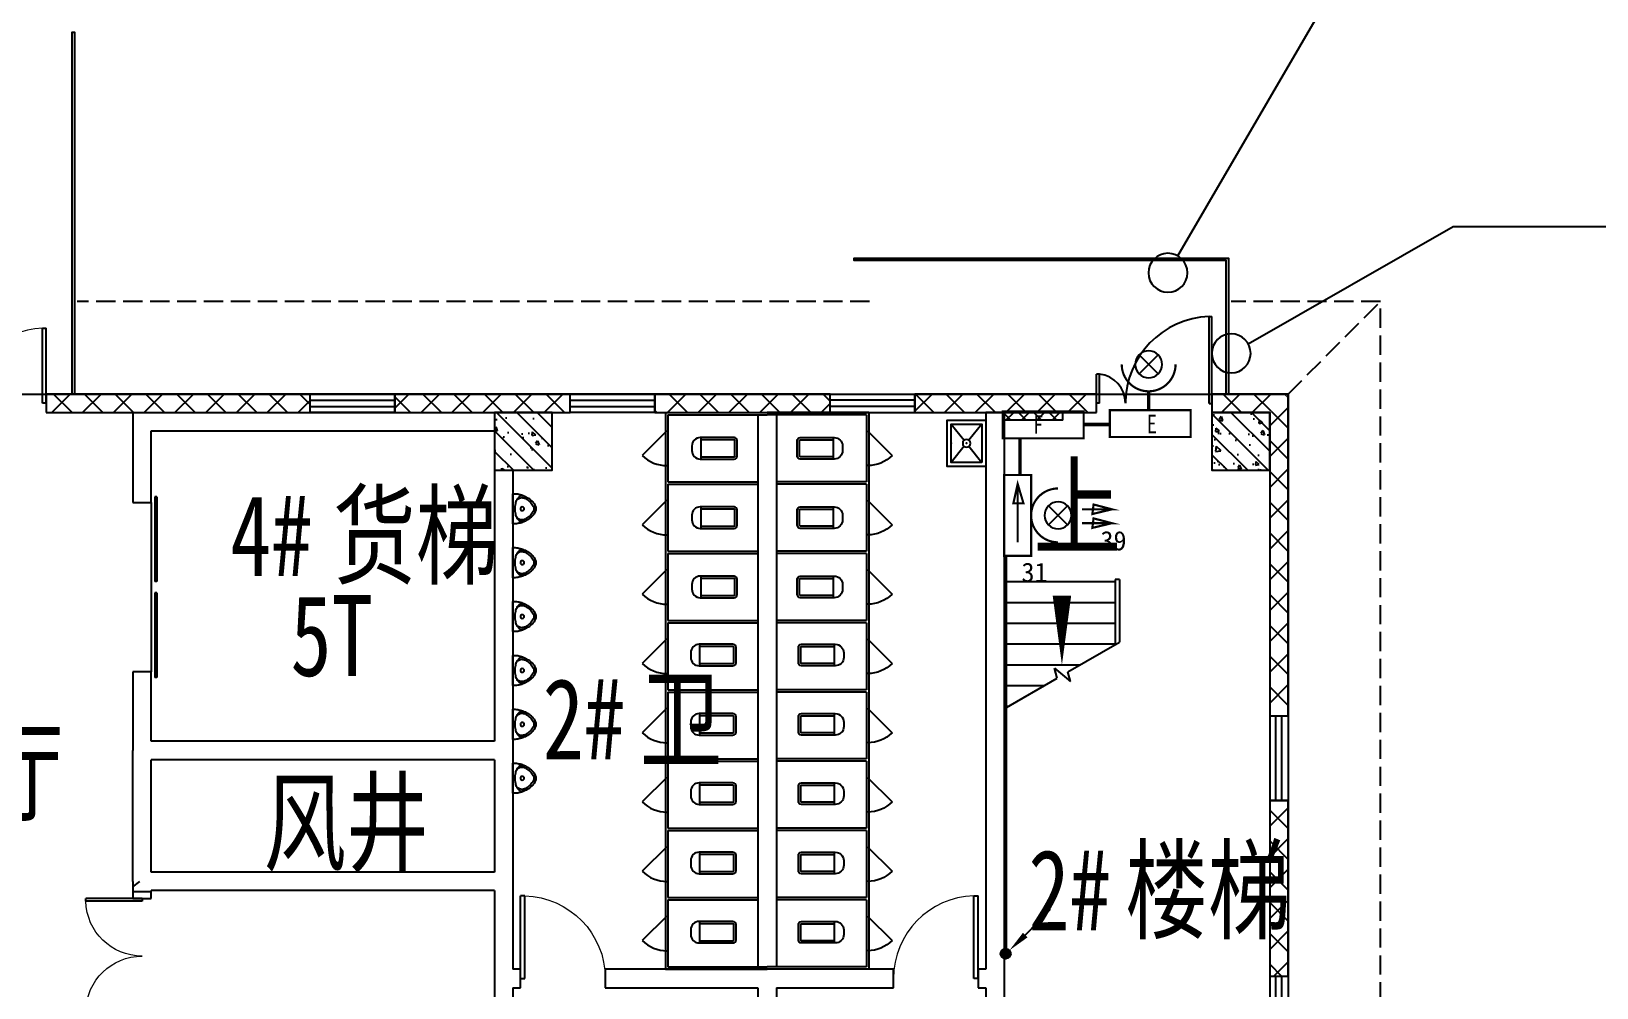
# Model space of a CAD drawing. Header units: millimetres. Extents: x -633009578 to 5705885, y -633235091 to 2571734.
# Drawn here: x 3147826 to 3168170, y 2188365 to 2200786 of the extents above; entities that cross this region are included whole.
import ezdxf

# ---------------------------------------------------------------- set-up
doc = ezdxf.new("R2010")
doc.units = ezdxf.units.MM
doc.header["$LTSCALE"] = 1000
doc.header["$MEASUREMENT"] = 0
doc.linetypes.add('DASH', pattern=[0.35, 0.25, -0.1])
doc.layers.get('0').update_dxf_attribs({"color": 9})
for name, color, linetype in [('000000000000电气', 7, 'Continuous'), ('A-COLUM(柱)', 255, 'Continuous'), ('A-DI-I(索引)', 21, 'Continuous'), ('A-DOOR(门）', 4, 'Continuous'), ('A-F-AREA(计算)', 5, 'Continuous'), ('A-HATH(填充)', 8, 'Continuous'), ('A-LM-RAIL(栏杆)', 167, 'Continuous'), ('A-LVTY(厨卫)', 8, 'Continuous'), ('A-ST-O(室外)', 54, 'Continuous'), ('A-STAR(楼梯)', 51, 'Continuous'), ('A-TEXT(房间)', 243, 'Continuous'), ('A-WALL(墙)', 255, 'Continuous'), ('A-WINDOW（窗）', 4, 'Continuous'), ('DIM_SYMB', 3, 'Continuous'), ('PUB_TEXT', 7, 'Continuous'), ('WALL', 9, 'Continuous'), ('电-弱电平面-箭头', 3, 'Continuous'), ('电-强电平面-线缆', 3, 'Continuous'), ('设备-照明', 3, 'Continuous')]:
    doc.layers.add(name, color=color, linetype=linetype)
doc.styles.add('_TCH', font='simhei.ttf', dxfattribs={"width": 0.75, "bigfont": 'hztxt.shx'})
doc.styles.add('_TCH_DIM', font='simhei.ttf', dxfattribs={"width": 0.8, "bigfont": 'hztxt.shx'})
doc.styles.add('IDQSTYLE', font='simhei.ttf', dxfattribs={"width": 0.707, "bigfont": 'hztxt.shx'})
doc.styles.get("Standard").update_dxf_attribs({"font": 'simhei.ttf', "bigfont": 'hztxt.shx'})
doc.styles.add('宋体', font='simhei.ttf')
pattern_1 = [(45, (597821.4751960551, 677964.29318137), (-200.0002033111466, 200.0002033111467), []), (135, (597821.4751960551, 677964.29318137), (-200.0002033111467, -200.0002033111466), [])]

# ---------------------------------------------------------------- blocks, each defined once
blk = doc.blocks.new('HC000080')
at = {"color": 0, "linetype": 'Continuous', "const_width": 0.2}
blk.add_lwpolyline([(-3.75, 1.25), (3.75, 1.25), (3.75, -1.25), (-3.75, -1.25), (-3.75, 1.25)], dxfattribs=at)
at = {"color": 0, "style": 'IDQSTYLE', "width": 0.7}
for tag, p in [('E', (-0.3130491551307273, -0.8903283460458624)), ('PSFHATT', (5.75, -1.25))]:
    blk.add_attdef(tag, p, '', height=1.715220417977644, dxfattribs=at)
blk = doc.blocks.new('HC000063')
at = {"color": 0, "linetype": 'Continuous'}
for p, q in [((-0.8838834764831063, -0.8838834764831631), (0.8838834764831063, 0.8838834764829926)), ((-0.8838834764830494, 0.8838834764830494), (0.8838834764831631, -0.8838834764831631))]:
    blk.add_line(p, q, dxfattribs=at)
at = {"color": 0, "linetype": 'Continuous', "const_width": 0.2}
blk.add_lwpolyline([(5.77736507722736e-14, 2.499999999999886, 0.1989123673796648), (-1.767766952966326, 1.767766952966213, 0.1989123673796613), (-2.5, -1.128255746208508e-13, 0.1989123673796761), (-1.767766952966326, -1.767766952966497, 0.1989123673796782), (5.594010226827932e-14, -2.500000000000284)], format="xyb", dxfattribs=at)
at = {"color": 0, "linetype": 'Continuous'}
for centre, radius, start, end in [((1.49213974509621e-13, -1.27897692436818e-13), 1.250000000000206, 135.0000000000062, 179.9999999999993), ((-9.120482147295661e-14, -2.025046796916286e-13), 1.250000000000089, 89.99999999999582, 134.999999999996), ((-2.248201624865942e-14, -2.025046796916286e-13), 1.250000000000089, 45.00000000000399, 89.99999999999898), ((-2.62456723021387e-13, -1.277311589831243e-13), 1.250000000000206, 6.4374426752811e-13, 44.9999999999938), ((-9.126033262418787e-14, -1.422195694544826e-13), 1.249999999999966, 179.9999999999987, 225.000000000002), ((-9.131584377541913e-14, -1.623146062001979e-13), 1.249999999999951, 225.0000000000013, 270.0000000000042), ((-2.270406085358445e-14, -2.442490654175344e-14), 1.250000000000089, 270.000000000001, 314.9999999999997), ((-1.598721155460225e-13, -1.4210854715202e-13), 1.250000000000103, 315.000000000008, 1.302755197527349e-12)]:
    blk.add_arc(centre, radius, start, end, dxfattribs=at)
at = {"color": 0, "style": 'IDQSTYLE', "width": 0.7}
blk.add_attdef('PSFHATT', (3.250000009999943, -2.500000010000284), '', height=2.5, dxfattribs=at)
blk = doc.blocks.new('HC000078')
at = {"color": 0, "linetype": 'Continuous', "const_width": 0.2}
for points in [[(-3.750000000000028, 1.25), (3.75, 1.25), (3.75, -1.25), (-3.750000000000028, -1.25), (-3.750000000000028, 1.25)], [(2.5, 0), (-2.500000000000028, 0)]]:
    blk.add_lwpolyline(points, dxfattribs=at)
blk.add_lwpolyline([(2.917016710174721, 0), (1.120131515022848, 0.3984556212736834), (1.120131515022848, -0.539087017017323)], close=True, dxfattribs=at)
at = {"color": 0, "style": 'IDQSTYLE', "width": 0.7}
blk.add_attdef('PSFHATT', (5.75, -1.25), '', height=2.5, dxfattribs=at)
blk = doc.blocks.new('HC000064')
at = {"color": 0, "linetype": 'Continuous'}
for p, q in [((-0.8838834764831063, -0.8838834764831063), (0.8838834764831063, 0.8838834764831063)), ((-0.8838834764830494, 0.8838834764831063), (0.8838834764831631, -0.8838834764831063))]:
    blk.add_line(p, q, dxfattribs=at)
at = {"color": 0, "linetype": 'Continuous', "const_width": 0.2}
blk.add_lwpolyline([(5.710751695749348e-14, 2.499999999999886, 0.1989123673796647), (-1.767766952966326, 1.767766952966327, 0.1989123673796613), (-2.5, 1.951292859901378e-16, 0.1989123673796761), (-1.767766952966326, -1.76776695296644, 0.1989123673796782), (5.594010226827932e-14, -2.500000000000227)], format="xyb", dxfattribs=at)
for points in [[(2.226896073527712, 0.5659208660671311), (5.003498004369476, 0.5624686703930024), (3.296463286048663, 1.009912150058199), (3.185957433181557, 0.1260038671447887), (5.003498004369476, 0.5624686703930024)], [(2.224443767981995, -0.721123763554715), (5.001045698823816, -0.7245759592289005), (3.294010980502946, -0.2771324795636474), (3.18350512763584, -1.161040762477114), (5.001045698823816, -0.7245759592289005)]]:
    blk.add_lwpolyline(points, dxfattribs=at)
at = {"color": 0, "linetype": 'Continuous'}
for centre, radius, start, end in [((1.199040866595169e-14, -7.105427357601002e-14), 1.250000000000069, 135.0000000000036, 179.9999999999968), ((-2.259303855112194e-14, -1.740829702612245e-13), 1.250000000000117, 89.99999999999898, 134.9999999999991), ((-9.10937991704941e-14, -1.740829702612245e-13), 1.250000000000117, 45.00000000000085, 89.99999999999582), ((-1.252331571777177e-13, -7.088774012231625e-14), 1.250000000000068, 3.249254662582951e-12, 44.99999999999639), ((-2.284838984678572e-13, -5.684341886080801e-14), 1.250000000000172, 315.0000000000093, 2.605510395054555e-12), ((-2.264854970235319e-14, -5.695444116327053e-14), 1.250000000000034, 179.9999999999974, 225.0000000000007), ((-2.270406085358445e-14, -1.338928967697939e-13), 1.24999999999998, 224.9999999999983, 270.000000000001), ((-9.131584377541913e-14, 3.996802888650564e-15), 1.250000000000118, 270.0000000000042, 315.0000000000028)]:
    blk.add_arc(centre, radius, start, end, dxfattribs=at)
at = {"color": 0, "style": 'IDQSTYLE', "width": 0.7}
blk.add_attdef('PSFHATT', (7.003498004369476, -2.500000010000227), '', height=2.5, dxfattribs=at)
blk = doc.blocks.new('*X132')
at = {"color": 0, "linetype": 'Continuous'}
for p, q in [((192.590110055903, 446.7242872143482), (193.9264208598343, 448.0605980182795)), ((192.6512440212146, 447.2096852483717), (193.4410228258108, 447.9994640529679)), ((192.666080612941, 446.3759937026742), (194.2747143715083, 447.9846274612416)), ((192.8122309321682, 446.0978799531896), (194.552828120993, 447.8384771420143)), ((193.0126674313866, 445.874052383696), (194.7766556904866, 447.6380406427959)), ((193.2651240367983, 445.7022449203958), (194.9484631537868, 447.3855840373842)), ((193.5780466605768, 445.5909034754624), (195.0598045987202, 447.0726614136058)), ((193.9838870800477, 445.5724798262212), (195.0782282479613, 446.6668209941349))]:
    blk.add_line(p, q, dxfattribs=at)
blk = doc.blocks.new('HC001446')
at = {"color": 0, "linetype": 'Continuous'}
blk.add_line((5.527270022789651, 5.473665066578945), (2.421777122314836, 2.298687544782609), dxfattribs=at)
blk.add_lwpolyline([(2.421777122314836, 2.298687544782609, 0.8, 0, 0), (0.4698776614111466, 0.4121164681388052, 0, 0, 0)], format="xyseb", dxfattribs=at)
blk.add_circle((0, 0), 0.625, dxfattribs=at)
at = {"color": 0, "linetype": 'Continuous', "xscale": 0.5, "yscale": 0.5, "zscale": 0.5}
blk.add_blockref('*X132', (-96.91845018383214, -223.4069038532592), dxfattribs=at)
at = {"color": 0, "style": 'IDQSTYLE', "width": 0.7}
blk.add_attdef('PSFHATT', (7.527270022789651, -0.62500001), '', height=2.5, dxfattribs=at)
blk = doc.blocks.new('_LV6')
for p, q in [((-139.7834388052397, -340), (-139.7834388052361, -779.6564289797607)), ((-109.7834388052433, -340), (-109.7834388052397, -769.6564289797607)), ((99.78343880523971, -300), (-99.78343880523971, -300)), ((99.78343880524335, -330), (-99.78343880524335, -330)), ((109.7834388052433, -769.6564289797607), (109.7834388052433, -340)), ((139.7834388052433, -779.6564289797607), (139.7834388052397, -340)), ((139.7834388052433, -769.6564289797607), (-139.7834388052397, -769.6564289797607)), ((-29.78343880523607, -889.6564289797607), (29.78343880524335, -889.6564289797607))]:
    blk.add_line(p, q)
for centre, radius, start, end in [((-99.78343880523971, -340), 40, 90, 180.0000000000002), ((-99.78343880524335, -340), 10, 90, 180.0000000000002), ((99.78343880523971, -340), 40, 2.398081733190338e-13, 90), ((99.78343880524335, -340), 10, 0, 90), ((-29.78343880523607, -779.6564289797607), 110, 180, 270), ((29.78343880524335, -779.6564289797607), 110, 270, 0)]:
    blk.add_arc(centre, radius, start, end)
blk = doc.blocks.new('$lvtry$00000191')
at = {"color": 0}
for p, q in [((-250, -50, 1e-08), (-39.04344047215272, -218.7652476222793, 1e-08)), ((39.04344047215272, -218.7652476222793, 1e-08), (250, -50, 1e-08)), ((-250, -450, 1e-08), (-39.04344047215272, -281.2347523777207, 1e-08)), ((39.04344047215272, -281.2347523777244, 1e-08), (250, -450, 1e-08))]:
    blk.add_line(p, q, dxfattribs=at)
at = {"color": 0, "elevation": 1e-08}
for points in [[(300, -500), (300, 0), (-300, 0), (-300, -500)], [(250, -450), (250, -50), (-250, -50), (-250, -450)]]:
    blk.add_lwpolyline(points, close=True, dxfattribs=at)
at = {"color": 0}
blk.add_circle((0, -250, 1e-08), 50, dxfattribs=at)
for p in [(0, -50, 1e-08), (0, -250, 1e-08)]:
    blk.add_point(p, dxfattribs=at)
blk = doc.blocks.new('$plan$00000387')
for points in [[(-195.1053413768082, -0.0007896247711869364), (195.1053413768082, 0.0007896247707321891, -0.056281), (192.2349483853259, -62.07158893748328, -0.051243), (175.2703486377404, -125.5748806645047, -0.047086), (143.6831082538288, -189.724628874892, -0.038643), (109.2489721777902, -237.0609902997553, -0.050944), (77.11679163034205, -267.7759659795192, -0.073316), (36.52038586093977, -290.7338367186967, -0.092337), (0.001018339326947171, -297.5362265440604, -0.092337), (-36.51803354920821, -290.7341323159712, -0.073316), (-77.11462417741222, -267.776590178973, -0.050944), (-109.2474259731857, -237.0618745823472, -0.038643), (-143.6819452275654, -189.7257908973352, -0.047086), (-175.269704824098, -125.5762993672297, -0.051243), (-192.2348186147988, -62.07314493917374, -0.056281)], [(0.0004063761161887669, -146.3291454144546, 0.999985), (0.0002089799604618747, -97.55313528460101, 0.999985)]]:
    blk.add_lwpolyline(points, format="xyb", close=True)
for points in [[(-169.3906686580854, -140.1226315288268, -0.078162), (-170.9980199055512, -114.6377667698976, -0.158684), (-159.1263041735847, -87.15485956814655, -0.087457), (-117.404978437914, -53.84085994681891, -0.073385), (-70.49119853318143, -36.56470876068397, -0.051629), (0.0003042701246158686, -29.26612660759247), (0.0003042701246158686, -29.26612660759247, -0.051629), (70.49149449189827, -36.56413818386, -0.073385), (117.4050415866323, -53.83990962471171, -0.087457), (159.1270096202247, -87.15357250312127, -0.158684), (170.9989478331345, -114.6363836417117, -0.078162), (169.3918028553499, -140.1212604160505)], [(117.0630501052547, -53.65384373908455, -0.099174), (138.5356947175851, -84.86577428893679, -0.110283), (144.8304822659725, -118.461657304113, -0.092873), (136.0170142026468, -157.9354627454745, -0.05733), (119.0399966660161, -187.626263302564, -0.037877), (85.37168024390257, -226.8225566132141, -0.072182), (35.33205354717484, -264.1794573646985, -0.124936), (0.001291311165005027, -273.1480356215775), (0.001291311165005027, -273.1480356215775, -0.124936), (-35.32991617790412, -264.1797433356796, -0.072182), (-85.36984427394054, -226.8232476352587, -0.037877), (-119.0384779452529, -187.6272268447183, -0.05733), (-136.0157358103124, -157.9365637070459, -0.092873), (-144.8298950764129, -118.4628296054302, -0.110283), (-138.5353804395845, -84.8668946738876, -0.099174), (-117.0629874684723, -53.65479130090807)]]:
    blk.add_lwpolyline(points, format="xyb")
blk = doc.blocks.new('$DorLib2D$00000002')
for p, q in [((-0.5, -5.684341886080802e-17), (-0.5000000000000007, 0.4875)), ((-0.4750000000000007, 0.4875), (-0.5000000000000007, 0.4875)), ((-0.475, -2.842170943040401e-17), (-0.4750000000000007, 0.4875)), ((0.475, -2.842170943040401e-17), (0.4750000000000007, 0.4875)), ((0.4750000000000007, 0.4875), (0.5000000000000007, 0.4875)), ((0.5, -5.684341886080802e-17), (0.5000000000000007, 0.4875)), ((-0.5, -5.684341886080802e-17), (-0.475, -2.842170943040401e-17)), ((0.5, -5.684341886080802e-17), (0.475, -2.842170943040401e-17))]:
    blk.add_line(p, q)
at = {"lineweight": 13}
for centre, start, end in [((-0.4875, -4.263256414560601e-17), 0, 88.53071641864632), ((0.4875, -4.263256414560601e-17), 91.4692835813537, 180)]:
    blk.add_arc(centre, 0.4875, start, end, dxfattribs=at)
blk = doc.blocks.new('$DORLIB2D$00000127')
at = {"color": 0}
for points in [[(-0.5333333333328483, 0.7948983154366971), (-0.5333333333328483, 0.690405644187237)], [(-0.03333333333284827, 0.7948983154366971), (-0.5333333333328483, 0.7948983154366971)], [(-0.03333333333284827, 0.7948983154366971), (-0.03333333333284827, 0.690405644187237)], [(0.5333333333328483, 0.7948983154366971), (0.03333333333284827, 0.7948983154366971)], [(0.03333333333284827, 0.7948983154366971), (0.03333333333284827, 0.690405644187237)], [(0.5333333333328483, 0.7948983154366971), (0.5333333333328483, 0.690405644187237)], [(-0.03333333333284827, 0.690405644187237), (-0.5333333333328483, 0.690405644187237)], [(0.5333333333328483, 0.690405644187237), (0.03333333333284827, 0.690405644187237)], [(0.5, 0.4999999999999858), (-0.5, 0.4999999999999858)]]:
    blk.add_lwpolyline(points, dxfattribs=at)
blk = doc.blocks.new('$DorLib2D$00000114')
at = {"color": 0}
blk.add_line((0.4999999999999964, 3.552713678800501e-15), (-0.2071067811864751, 0.7071067811864857), dxfattribs=at)
blk.add_arc((0.5000000000013856, -1.154631945610163e-12), 1.000000000001696, 135, 180, dxfattribs=at)
blk = doc.blocks.new('$DorLib2D$00000001')
for p, q in [((0.45, 0.9750000000000001), (0.5000000000000002, 0.9750000000000001)), ((0.45, 0), (0.45, 0.9750000000000001)), ((0.5, 0), (0.5, 0.9750000000000001)), ((0.5, 0), (0.45, 0))]:
    blk.add_line(p, q)
at = {"lineweight": 13}
blk.add_arc((0.475, 0), 0.975, 91.4692835813538, 180, dxfattribs=at)
blk = doc.blocks.new('$TCHSYS$WIN2D')
for p, q in [((-0.5, 0.5), (0.5, 0.5)), ((-0.5, 0.5), (-0.4999999999999999, -0.5)), ((0.5, 0.5), (0.4999999999999998, -0.5)), ((0.5, 0.1666666666666666), (-0.5, 0.1666666666666666)), ((0.5, -0.1666666666666667), (-0.5, -0.1666666666666667)), ((-0.4999999999999999, -0.5), (0.5, -0.5))]:
    blk.add_line(p, q)
blk = doc.blocks.new('$DorLib2D$00000225')
at = {"color": 0}
for p, q in [((0.4750000000000032, -0.001447885298549778), (0.4750000000000032, 0.7521225008925327)), ((0.4750000000000032, 0.7521225008925327), (0.5000000000000036, 0.7521225008925363)), ((0.5000000000000036, -0.001447885298549778), (0.5000000000000036, 0.7521225008925363)), ((-0.4999999999999982, -3.552713678800501e-15), (-0.5, 0.252035990386009)), ((-0.4750000000000014, 0.252035990386009), (-0.5, 0.252035990386009)), ((-0.4749999999999996, -3.552713678800501e-15), (-0.4750000000000014, 0.252035990386009)), ((-0.4749999999999996, -3.552713678800501e-15), (-0.4999999999999947, -3.552713678800501e-15)), ((0.4750000000000032, -0.001447885298549778), (0.4999999999999929, -0.001447885298549778))]:
    blk.add_line(p, q, dxfattribs=at)
for centre, radius, start, end in [((0.5046168020419071, -0.001920809357812914), 0.7546247204382253, 92.24926861260724, 179.7237749158362), ((-0.5007908120542499, 0.002572563917482285), 0.2507930763238999, 359.7898704778746, 84.09743784757413)]:
    blk.add_arc(centre, radius, start, end, dxfattribs=at)
blk = doc.blocks.new('_FZH')
h = blk.add_hatch()
h.set_pattern_fill('钢筋混凝土', color=256, scale=0.1, style=0)
h.set_pattern_definition([(45, (0, 0), (-0.1767766952966369, 0.1767766952966369), []), (50, (0, 0), (0.7172601826007535, -0.06275213498259512), [0.07500000000000001, -0.8250000000000001]), (355, (0, 0), (-0.138751333613, 0.7521921337000119), [0.06, -0.66]), (100.4514, (0.05977168000000001, -0.00522934), (0.5785093817140216, 0.6894395420609536), [0.06374019, -0.701142112]), (46.1842, (0, 0.2), (1.067241048625645, -0.1655190143290181), [0.1125, -1.2375]), (96.6356, (0.088936745, 0.186206693), (0.9346627055487033, 0.9741178709004418), [0.095610288, -1.051713]), (351.1842, (0, 0.2), (0.9346619451336272, 0.9741186009253247), [0.09000000000000001, -0.9900000000000001]), (21, (0.1, 0.15), (0.5969070521184617, -0.4026188906653388), [0.07500000000000001, -0.8250000000000001]), (326, (0.1, 0.15), (0.2433153319215824, 0.7251500450468529), [0.06, -0.66]), (71.4514, (0.149742233, 0.116448394), (0.84022262858149, 0.3225304967099524), [0.06374019, -0.701142112]), (37.50000000000001, (0, 0), (0.01215985531729062, 0.3328938538313115), [0, -0.652, 0, -0.67, 0, -0.6625000000000001]), (7.499999999999999, (0, 0), (0.2630695374421486, 0.3944117118823603), [0, -0.382, 0, -0.637, 0, -0.2525]), (-32.5, (-0.223, 0), (0.533822436172409, -0.02255487173437976), [0, -0.25, 0, -0.78, 0, -1.035]), (-42.5, (-0.323, 0), (0.5831861693423862, 0.1001049823323177), [0, -0.325, 0, -0.518, 0, -0.735])])
h.paths.add_polyline_path([(-0.5, -0.5), (0.5, -0.5), (0.5, 0.5), (-0.5, 0.5)])
blk.add_lwpolyline([(-0.5, -0.5), (0.5, -0.5), (0.5, 0.5), (-0.5, 0.5)], close=True)

msp = doc.modelspace()

# ---------------------------------------------------------------- hatches: boundary and pattern name
at = {"layer": 'A-HATH(填充)'}
h = msp.add_hatch(dxfattribs=at)
h.set_pattern_fill('多孔材料', color=256, scale=100, style=0)
h.set_pattern_definition(pattern_1)
h.paths.add_polyline_path([(3148020.051299266, 2195834.629172631), (3151449.994032521, 2195834.629172631), (3151449.994032522, 2196074.629172632), (3148020.051299266, 2196074.629172632)])
h = msp.add_hatch(dxfattribs=at)
h.set_pattern_fill('多孔材料', color=256, scale=100, style=0)
h.set_pattern_definition(pattern_1)
h.paths.add_polyline_path([(3152549.994032522, 2195834.629172631), (3154829.994032013, 2195834.629172631), (3154829.994032013, 2196074.629172632), (3152549.994032522, 2196074.629172632)])
h = msp.add_hatch(dxfattribs=at)
h.set_pattern_fill('多孔材料', color=256, scale=100, style=0)
h.set_pattern_definition(pattern_1)
h.paths.add_polyline_path([(3155929.994032013, 2195834.629172632), (3158209.994030996, 2195834.629172632), (3158209.994030996, 2196074.629172632), (3155929.994032013, 2196074.629172632)])
h = msp.add_hatch(dxfattribs=at)
h.set_pattern_fill('多孔材料', color=256, scale=100, style=0)
h.set_pattern_definition(pattern_1)
h.paths.add_polyline_path([(3159309.994030995, 2195834.629172632), (3161669.994032013, 2195834.629172632), (3161669.994032013, 2196074.629172632), (3159309.994030996, 2196074.629172632)])
h = msp.add_hatch(dxfattribs=at)
h.set_pattern_fill('多孔材料', color=256, scale=100, style=0)
h.set_pattern_definition(pattern_1)
h.paths.add_polyline_path([(3164159.994031776, 2196074.629172627), (3163169.994032013, 2196074.629172632), (3163169.994032013, 2195834.629172632), (3163919.994031783, 2195834.629172627)])
h = msp.add_hatch(dxfattribs=at)
h.set_pattern_fill('多孔材料', color=256, scale=100, style=0)
h.set_pattern_definition(pattern_1)
h.paths.add_polyline_path([(3163919.994031783, 2195834.629172627), (3163919.994031783, 2191894.62917075), (3164159.994031771, 2191894.62917075), (3164159.994031776, 2196074.629172627)])
h = msp.add_hatch(dxfattribs=at)
h.set_pattern_fill('多孔材料', color=256, scale=50, style=0)
h.set_pattern_definition([(45, (597721.4751960551, 677964.29318137), (-100.0001016555733, 100.0001016555733), []), (135, (597721.4751960551, 677964.29318137), (-100.0001016555733, -100.0001016555733), [])])
h.paths.add_polyline_path([(3161229.994031865, 2195834.629172586), (3160469.994031783, 2195834.629172586), (3160469.994031783, 2195734.629172586), (3161229.994031865, 2195734.629172586)])
h = msp.add_hatch(dxfattribs=at)
h.set_pattern_fill('多孔材料', color=256, scale=100, style=0)
h.set_pattern_definition(pattern_1)
h.paths.add_polyline_path([(3163919.994031783, 2190794.62917075), (3163919.994031783, 2188514.629170241), (3164159.994031772, 2188514.629170241), (3164159.994031772, 2190794.62917075)])
h = msp.add_hatch(dxfattribs=at)
h.set_pattern_fill('空心砖', color=256, scale=100, style=0)
h.set_pattern_definition([(0, (597621.4751960551, 677964.29318137), (0, 350), []), (37.875, (598021.4751960551, 677964.29318137), (-169.61527734408, 218.0766567528281), []), (90, (598021.4751960551, 677964.29318137), (-450, 2.755455298081545e-14), [])])
h.paths.add_polyline_path([(3149144.99403878, 2189744.629172553), (3149144.994038763, 2189524.629172276), (3149384.994038828, 2189524.629172276), (3149384.994038825, 2189624.629172551), (3149304.994038811, 2189744.629172569)])

# ---------------------------------------------------------------- linework, layer by layer
at = {"layer": 'A-DI-I(索引)'}
for p, q in [((3162725.090032164, 2197867.687827862), (3165162.290185468, 2202046.395370514)), ((3163639.94860216, 2196728.332962022), (3166306.103331612, 2198249.380405963)), ((3166306.103331612, 2198249.380405963), (3177143.629917374, 2198249.380405963))]:
    msp.add_line(p, q, dxfattribs=at)
for points in [[(3162850.740434988, 2197648.942976865, 1), (3162344.277008389, 2197648.942976865, 1)], [(3163673.225908195, 2196602.848463595, 1), (3163166.762481595, 2196602.848463595, 1)]]:
    msp.add_lwpolyline(points, format="xyb", close=True, dxfattribs=at)
for centre in [(3162725.090032164, 2197867.687827862), (3163639.94860216, 2196728.332962022)]:
    msp.add_circle(centre, 0, dxfattribs=at)
at = {"layer": 'A-DOOR(门）'}
for p, q in [((3146020.051299266, 2196074.629172627), (3148020.051299266, 2196074.629172627)), ((3161669.994031919, 2196074.629172628), (3163169.994031919, 2196074.629172628))]:
    msp.add_line(p, q, dxfattribs=at)
at = {"layer": 'A-F-AREA(计算)'}
msp.add_lwpolyline([(3029879.994031782, 2196074.629172625), (3164159.994031782, 2196074.629172625), (3164159.994031782, 2059994.629172625), (3029879.994031782, 2059994.629172625)], close=True, dxfattribs=at)
at = {"layer": 'A-LM-RAIL(栏杆)'}
for points in [[(3148355.051299255, 2196074.629172647), (3148355.051299217, 2200774.629582777), (3148385.051299217, 2200774.629582777), (3148385.051299255, 2196074.629172647)], [(3163354.99403178, 2196074.629161081), (3163354.994504452, 2197809.629139677), (3158519.993537503, 2197809.629139638), (3158519.993537503, 2197839.629139638), (3163384.994514334, 2197839.629139678), (3163384.99403178, 2196074.6291512)]]:
    msp.add_lwpolyline(points, dxfattribs=at)
at = {"layer": 'A-LVTY(厨卫)'}
for p, q in [((3156069.994032003, 2195834.629172747), (3157389.99403178, 2195834.629172629)), ((3156069.994032003, 2195834.629172747), (3156069.994031693, 2194919.629172617)), ((3156099.994031461, 2195804.629172749), (3157389.99403178, 2195804.629172629)), ((3156099.994031461, 2195804.629172749), (3156099.994031464, 2194934.629172438)), ((3158709.994031548, 2195834.629172617), (3157389.99403178, 2195834.629172625)), ((3158679.994031548, 2195804.629172619), (3157389.99403178, 2195804.629172625)), ((3158679.994031548, 2195804.629172619), (3158679.994031544, 2194934.629172678)), ((3158709.994031548, 2195834.629172617), (3158709.994031866, 2194919.62917262)), ((3156069.994031686, 2194919.629172624), (3156069.99403169, 2194019.629172624)), ((3156099.994031464, 2194934.629172438), (3157269.994031645, 2194934.629172442)), ((3156099.994032007, 2194904.629172814), (3156099.99403201, 2194034.629172714)), ((3156099.994032007, 2194904.629172814), (3157269.994031645, 2194904.629172818)), ((3158679.994031544, 2194934.629172678), (3157509.994031846, 2194934.629172683)), ((3158679.994032086, 2194904.62917268), (3157509.994031846, 2194904.629172685)), ((3158679.994032086, 2194904.62917268), (3158679.994032083, 2194034.62917274)), ((3158709.99403187, 2194919.62917262), (3158709.994031866, 2194019.62917262)), ((3156069.99403169, 2194019.629172624), (3156069.994031694, 2193119.629172624)), ((3156099.99403201, 2194034.629172714), (3157269.994031776, 2194034.629172719)), ((3156099.994031468, 2194004.629172716), (3156099.994031472, 2193134.629172777)), ((3156099.994031468, 2194004.629172716), (3157269.994031776, 2194004.629172721)), ((3158679.994032083, 2194034.62917274), (3157509.994031776, 2194034.629172744)), ((3158679.99403154, 2194004.629172368), (3157509.994031776, 2194004.629172372)), ((3158679.99403154, 2194004.629172368), (3158679.994031537, 2193134.629172802)), ((3158709.99403187, 2194019.629172624), (3158709.994031866, 2193119.629172624)), ((3156069.99403169, 2193119.629172624), (3156069.994031694, 2192219.629172624)), ((3156099.994031472, 2193134.629172777), (3157269.994031776, 2193134.629172781)), ((3158679.994031537, 2193134.629172802), (3157509.994031776, 2193134.629172806)), ((3158709.99403187, 2193119.629172624), (3158709.994031866, 2192219.629172624)), ((3156099.994032015, 2193104.629172779), (3156099.994032018, 2192234.629172672)), ((3156099.994032015, 2193104.629172779), (3157269.994031776, 2193104.629172783)), ((3158679.994031536, 2193104.629172429), (3157509.994031776, 2193104.629172434)), ((3158679.994031536, 2193104.629172429), (3158679.994031533, 2192234.629172696)), ((3156069.99403169, 2192219.629172624), (3156069.994031694, 2191319.629172624)), ((3156099.994032018, 2192234.629172672), (3157269.994031775, 2192234.629172676)), ((3156099.994032019, 2192204.629172674), (3156099.994032022, 2191334.629172732)), ((3156099.994032019, 2192204.629172674), (3157269.994031775, 2192204.629172678)), ((3158679.994031533, 2192234.629172696), (3157509.994031776, 2192234.6291727)), ((3158679.994032075, 2192204.629172698), (3157509.994031776, 2192204.629172702)), ((3158679.994032075, 2192204.629172698), (3158679.994032072, 2191334.629172755)), ((3158709.99403187, 2192219.629172624), (3158709.994031866, 2191319.629172624)), ((3156069.994031694, 2191319.629172519), (3156069.994031698, 2190419.629172519)), ((3156099.994032022, 2191334.629172732), (3157269.994031775, 2191334.629172736)), ((3156099.99403148, 2191304.629172734), (3156099.994031483, 2190434.629172417)), ((3156099.99403148, 2191304.629172734), (3157269.994031775, 2191304.629172738)), ((3158679.994032072, 2191334.629172755), (3157509.99403204, 2191334.629172759)), ((3158679.994032071, 2191304.629172383), (3157509.99403204, 2191304.629172387)), ((3158679.994032071, 2191304.629172383), (3158679.994032068, 2190434.62917244)), ((3158709.994031874, 2191319.629172519), (3158709.99403187, 2190419.629172519)), ((3156069.994031697, 2190419.629172579), (3156069.9940317, 2189519.629172579)), ((3156099.994031483, 2190434.629172417), (3157269.994031481, 2190434.629172421)), ((3156099.994032026, 2190404.629172794), (3156099.99403203, 2189534.629172477)), ((3156099.994032026, 2190404.629172794), (3157269.994031481, 2190404.629172797)), ((3158679.994032068, 2190434.62917244), (3157509.99403204, 2190434.629172444)), ((3158679.994032068, 2190404.629172442), (3157509.99403204, 2190404.629172446)), ((3158679.994032068, 2190404.629172442), (3158679.994032064, 2189534.629172874)), ((3158709.994031876, 2190419.629172579), (3158709.994031873, 2189519.629172579)), ((3156069.9940317, 2189519.629172639), (3156069.994031491, 2188604.629172538)), ((3156099.99403203, 2189534.629172477), (3157269.994031481, 2189534.629172481)), ((3156099.99403203, 2189504.629172479), (3156099.994032033, 2188634.629172537)), ((3156099.99403203, 2189504.629172479), (3157269.994031481, 2189504.629172483)), ((3158679.994032064, 2189534.629172874), (3157509.994031616, 2189534.629172877)), ((3158679.994032064, 2189504.629172501), (3157509.994031616, 2189504.629172505)), ((3158679.994032064, 2189504.629172501), (3158679.994032061, 2188634.629172932)), ((3158709.99403188, 2189519.629172639), (3158709.994031518, 2188604.62917256)), ((3156099.994032033, 2188634.629172537), (3157389.994031791, 2188634.629172643)), ((3158679.994032061, 2188634.629172932), (3157389.994031791, 2188634.629172643)), ((3156069.994031491, 2188604.629172538), (3157389.994031791, 2188604.629172643)), ((3158709.994031518, 2188604.62917256), (3157389.994031791, 2188604.629172643))]:
    msp.add_line(p, q, dxfattribs=at)
at = {"layer": 'A-ST-O(室外)', "linetype": 'DASH'}
for points in [[(3158719.993537595, 2197274.629126249), (3148420.051299245, 2197274.629129956)], [(3165360.013862198, 2180134.629566614), (3165360.016691342, 2197274.629123859), (3163419.994402342, 2197274.629124557)], [(3164159.994031783, 2196074.62917263), (3165360.016691342, 2197274.629123859)]]:
    msp.add_lwpolyline(points, dxfattribs=at)
at = {"layer": 'A-STAR(楼梯)'}
for p, q in [((3160469.994031431, 2193634.629172272), (3160469.994031414, 2191986.616470349)), ((3161909.994031402, 2193634.629172255), (3160469.994031431, 2193634.629172272)), ((3161909.994031431, 2193664.629172272), (3161909.99403144, 2192818.000858018)), ((3161969.994031431, 2193664.629172272), (3161909.994031431, 2193664.629172272)), ((3161969.994031431, 2193664.629172272), (3161969.994031416, 2192852.641874156)), ((3161969.994031431, 2193634.629172272), (3161969.994031414, 2192852.641873699)), ((3161909.994031405, 2193364.629172255), (3160469.994031431, 2193364.629172272)), ((3161909.994031408, 2193094.629172255), (3160469.994031431, 2193094.629172272)), ((3161909.994031411, 2192824.629172255), (3160469.994031431, 2192824.629172272)), ((3161297.795558016, 2192464.547904873), (3161969.994031431, 2192852.641874164)), ((3161453.820891217, 2192554.629172475), (3160469.994031431, 2192554.629172272)), ((3161159.475186283, 2192384.688601019), (3161124.534615971, 2192515.088587732)), ((3161124.534615971, 2192515.088587732), (3161330.57955741, 2192342.196353365)), ((3160469.994031431, 2191986.61647038), (3161159.475186283, 2192384.688601019)), ((3161330.57955741, 2192342.196353365), (3161297.795558016, 2192464.547904873)), ((3160986.167172043, 2192284.629172252), (3160469.994031431, 2192284.629172272)), ((3160518.513454143, 2192014.629172143), (3160469.994031431, 2192014.629172272))]:
    msp.add_line(p, q, dxfattribs=at)
at = {"layer": 'A-WALL(墙)'}
for p, q in [((3149144.994038808, 2195834.62917245), (3149144.994038878, 2194664.629172784)), ((3149144.994038808, 2195834.62917245), (3153844.994031341, 2195834.629172411)), ((3157269.994031645, 2195804.629172624), (3157269.99403178, 2194919.629172629)), ((3157509.994031846, 2195804.629172623), (3157509.99403178, 2194919.629172629)), ((3160229.994031783, 2195834.629172697), (3160229.994031793, 2188604.629172812)), ((3160469.994031783, 2195834.629172697), (3160229.994031783, 2195834.629172697)), ((3161229.994031865, 2195834.629172586), (3160469.994031783, 2195834.629172586)), ((3160469.994031783, 2195734.629172586), (3160469.994031783, 2195834.629172586)), ((3160469.994031783, 2195834.629172697), (3160469.99403178, 2188484.629172737)), ((3161229.994031865, 2195734.629172586), (3161229.994031865, 2195834.629172586)), ((3149384.994038639, 2194664.629172784), (3149384.994038697, 2195594.629172508)), ((3149384.994038697, 2195594.629172508), (3153844.994031613, 2195594.629172508)), ((3161229.994031865, 2195734.629172586), (3160469.994031783, 2195734.629172586)), ((3153844.994031605, 2195084.629172255), (3153844.994031608, 2191564.629172621)), ((3154084.994031562, 2195084.629172255), (3154084.994031657, 2191444.629172275)), ((3157269.99403178, 2194919.629172629), (3157269.99403178, 2194019.629172629)), ((3157509.99403178, 2194919.629172629), (3157509.99403178, 2194019.629172629)), ((3149144.994038878, 2194664.629172784), (3149384.994038639, 2194664.629172784)), ((3157269.99403178, 2194019.629172629), (3157269.99403178, 2193119.629172629)), ((3157509.99403178, 2194019.629172629), (3157509.99403178, 2193119.629172629)), ((3157269.99403178, 2193119.629172629), (3157269.99403178, 2192219.629172629)), ((3157509.99403178, 2193119.629172629), (3157509.99403178, 2192219.629172629)), ((3149384.994038639, 2192464.629172784), (3149144.994038864, 2192464.629172784)), ((3149144.994038864, 2192464.629172784), (3149144.99403878, 2191444.629172553)), ((3149384.994038697, 2191564.629172621), (3149384.994038639, 2192464.629172784)), ((3157269.99403178, 2192219.629172629), (3157269.99403178, 2191319.629172629)), ((3157509.99403178, 2192219.629172629), (3157509.99403178, 2191319.629172629)), ((3153844.994031608, 2191564.629172621), (3149384.994038697, 2191564.629172621)), ((3149144.99403878, 2189744.629172553), (3149144.99403878, 2191444.629172553)), ((3153844.994031547, 2191324.629172465), (3149384.994038829, 2191324.629172465)), ((3149384.994038829, 2189864.629172603), (3149384.994038829, 2191324.629172465)), ((3153844.994031547, 2191324.629172465), (3153844.994031541, 2189864.629172603)), ((3154084.994031657, 2191444.629172275), (3154084.99403165, 2189744.629172275)), ((3157269.99403178, 2191319.629172629), (3157269.99403178, 2190419.629172524)), ((3157509.99403178, 2191319.629172629), (3157509.99403178, 2190419.629172524)), ((3157269.99403178, 2190419.629172524), (3157269.99403178, 2189519.629172583)), ((3157509.99403178, 2190419.629172524), (3157509.99403178, 2189519.629172583)), ((3153844.994031541, 2189864.629172603), (3149384.994038829, 2189864.629172603)), ((3149144.99403878, 2189744.629172553), (3149144.994038763, 2189524.629172276)), ((3154084.99403165, 2189744.629172275), (3154084.994031391, 2188604.629172687)), ((3149144.994038763, 2189524.629172276), (3149384.994038828, 2189524.629172276)), ((3149384.994038828, 2189524.629172276), (3149384.994038825, 2189624.629172551)), ((3153844.994031689, 2189624.629172551), (3149384.994038825, 2189624.629172551)), ((3153844.994031689, 2189624.629172551), (3153844.994031651, 2188484.629172736)), ((3157269.99403178, 2189519.629172583), (3157269.994032143, 2188634.629172937)), ((3157509.99403178, 2189519.629172583), (3157509.994031616, 2188634.629172937)), ((3153844.994031651, 2188484.629172736), (3153844.994031716, 2187109.629172255)), ((3154184.994032013, 2188604.629172705), (3154084.994031391, 2188604.629172687)), ((3154184.994032013, 2188364.629172619), (3154184.994032013, 2188604.629172705)), ((3157389.99403178, 2188604.629172737), (3155284.994031504, 2188604.629172722)), ((3155284.994031504, 2188604.629172722), (3155284.994031504, 2188364.629172619)), ((3159029.994031504, 2188604.629172654), (3157389.99403178, 2188604.629172737)), ((3159029.994031504, 2188364.629172741), (3159029.994031504, 2188604.629172654)), ((3160229.994031793, 2188604.629172812), (3160129.994032013, 2188604.629172684)), ((3160129.994032013, 2188604.629172684), (3160129.994032013, 2188364.629172741)), ((3160469.99403178, 2188484.629172737), (3160469.994031743, 2186599.629172627)), ((3154084.994031702, 2188364.629172696), (3154084.994031522, 2187109.629172255)), ((3154084.994031702, 2188364.629172696), (3154184.994032013, 2188364.629172619)), ((3155284.994031504, 2188364.629172619), (3157269.994031721, 2188364.629172697)), ((3157269.994031721, 2188364.629172697), (3157269.994031721, 2186479.629172677)), ((3157509.994031965, 2188364.629172812), (3157509.994031965, 2186479.629172647)), ((3157509.994031965, 2188364.629172812), (3159029.994031504, 2188364.629172741)), ((3160129.994032013, 2188364.629172741), (3160229.994031756, 2188364.629172812)), ((3160229.994031756, 2188364.629172812), (3160229.994031756, 2186479.629172647))]:
    msp.add_line(p, q, dxfattribs=at)
at = {"layer": 'DIM_SYMB'}
msp.add_lwpolyline([(3161219.994031431, 2193769.629172272, 0, 0, 0), (3161219.994031431, 2192554.629172272, 0, 240.0000000000001, 0), (3161219.994031431, 2193454.629172272, 0, 0, 0)], format="xyseb", dxfattribs=at)
at = {"layer": 'WALL'}
for p, q in [((3151449.994032522, 2196074.629172632), (3148020.051299266, 2196074.629172632)), ((3148020.051299266, 2196074.629172632), (3148020.051299266, 2195834.629172631)), ((3151449.994032521, 2195834.629172631), (3151449.994032522, 2196074.629172632)), ((3154829.994032013, 2196074.629172632), (3152549.994032522, 2196074.629172632)), ((3152549.994032522, 2196074.629172632), (3152549.994032522, 2195834.629172631)), ((3154829.994032013, 2195834.629172631), (3154829.994032013, 2196074.629172632)), ((3158209.994030996, 2196074.629172632), (3155929.994032013, 2196074.629172632)), ((3155929.994032013, 2196074.629172632), (3155929.994032013, 2195834.629172632)), ((3158209.994030996, 2195834.629172632), (3158209.994030996, 2196074.629172632)), ((3161669.994032013, 2196074.629172632), (3159309.994030996, 2196074.629172632)), ((3159309.994030996, 2196074.629172632), (3159309.994030995, 2195834.629172632)), ((3161669.994032013, 2195834.629172632), (3161669.994032013, 2196074.629172632)), ((3164159.994031776, 2196074.629172627), (3163169.994032013, 2196074.629172632)), ((3163169.994032013, 2196074.629172632), (3163169.994032013, 2195834.629172632)), ((3164159.994031771, 2191894.62917075), (3164159.994031776, 2196074.629172627)), ((3148020.051299266, 2195834.629172631), (3151449.994032521, 2195834.629172631)), ((3152549.994032522, 2195834.629172631), (3154829.994032013, 2195834.629172631)), ((3155929.994032013, 2195834.629172632), (3158209.994030996, 2195834.629172632)), ((3159309.994030995, 2195834.629172632), (3161669.994032013, 2195834.629172632)), ((3163169.994032013, 2195834.629172632), (3163919.994031783, 2195834.629172627)), ((3163919.994031783, 2195834.629172627), (3163919.994031783, 2191894.62917075)), ((3163919.994031783, 2191894.62917075), (3164159.994031771, 2191894.62917075)), ((3163919.994031783, 2190794.62917075), (3163919.994031783, 2188514.629170241)), ((3164159.994031772, 2190794.62917075), (3163919.994031783, 2190794.62917075)), ((3164159.994031772, 2188514.629170241), (3164159.994031772, 2190794.62917075)), ((3163919.994031783, 2188514.629170241), (3164159.994031772, 2188514.629170241))]:
    msp.add_line(p, q, dxfattribs=at)
at = {"layer": '电-强电平面-线缆', "color": 1, "linetype": 'Continuous', "const_width": 45}
for points in [[(3162347.068861706, 2195865.680043534), (3162347.068861706, 2196110.099155927)], [(3161501.938199315, 2195679.401001713), (3161843.068861706, 2195679.401001713)], [(3160675.182038432, 2195023.658186717), (3160675.182038432, 2195498.895533502)], [(3160488.825059381, 2188806.272147002), (3160488.825059381, 2193973.658186717)]]:
    msp.add_lwpolyline(points, dxfattribs=at)

# ---------------------------------------------------------------- block references
at = {"layer": 'A-COLUM(柱)', "xscale": 750, "yscale": 750, "zscale": 750, "rotation": 270}
for p in [(3154219.99403178, 2195459.629172628), (3163544.99403178, 2195459.629172628)]:
    msp.add_blockref('_FZH', p, dxfattribs=at)
at = {"layer": 'A-DOOR(门）'}
for name, p, xscale, yscale, zscale in [('$DorLib2D$00000225', (3162419.994031919, 2195954.629172628), 1500, 1500, 1500), ('$DorLib2D$00000002', (3147020.051299266, 2195954.629172627), 2000, 2000, 2000), ('$DorLib2D$00000001', (3154734.994031667, 2188484.629172737), -1100, 1100, 1100)]:
    msp.add_blockref(name, p, dxfattribs=dict(at, xscale=xscale, yscale=yscale, zscale=zscale))
at = {"layer": 'A-DOOR(门）', "xscale": -2200, "yscale": 240, "zscale": 2200, "rotation": 270}
msp.add_blockref('$DORLIB2D$00000127', (3149264.99403878, 2193564.629172552), dxfattribs=at)
at = {"layer": 'A-DOOR(门）', "extrusion": (0, 0, -1), "xscale": 1500, "yscale": 1500, "zscale": 1500, "rotation": 270}
msp.add_blockref('$DorLib2D$00000002', (-3149264.99403878, 2188774.629172489), dxfattribs=at)
at = {"layer": 'A-DOOR(门）', "extrusion": (0, 0, -1), "xscale": -1100, "yscale": 1100, "zscale": 1100}
msp.add_blockref('$DorLib2D$00000001', (-3159579.99403178, 2188484.629172737), dxfattribs=at)
at = {"layer": 'A-LVTY(厨卫)', "yscale": 450, "zscale": 100}
for p, xscale, rotation in [((3156084.994031688, 2195369.629172618), 450, 90.00000000021647), ((3158694.994031872, 2195369.629172621), -450, 269.9999999997835), ((3156084.994031685, 2194469.629172625), 450, 90.00000000021673), ((3158694.994031872, 2194469.629172621), -450, 269.9999999997835), ((3156084.994031689, 2193569.629172625), 450, 90.00000000021673), ((3158694.994031872, 2193569.629172625), -450, 269.9999999997835), ((3156084.994031692, 2192669.629172624), 450, 90.000000000215), ((3158694.994031868, 2192669.629172624), -450, 269.9999999997852), ((3156084.994031692, 2191769.629172624), 450, 90.000000000215), ((3158694.994031868, 2191769.629172624), -450, 269.9999999997852), ((3156084.994031696, 2190869.629172519), 450, 90.000000000215), ((3158694.994031872, 2190869.629172519), -450, 269.9999999997852), ((3156084.994031698, 2189969.629172579), 450, 90.000000000215), ((3158694.994031874, 2189969.629172579), -450, 269.9999999997852), ((3156084.994031702, 2189069.629172639), 450, 90.000000000215), ((3158694.994031878, 2189069.629172639), -450, 269.9999999997852)]:
    msp.add_blockref('$DorLib2D$00000114', p, dxfattribs=dict(at, xscale=xscale, rotation=rotation))
at = {"layer": 'A-LVTY(厨卫)', "xscale": -1}
for name, p, rotation in [('$lvtry$00000191', (3159729.994031782, 2195434.629172641, -1e-08), 89.99999999999993), ('_LV6', (3157479.993048825, 2195369.629172727), 90.00000000000006), ('_LV6', (3157479.993048825, 2194469.629172727), 90.00000000000006), ('_LV6', (3157479.993048825, 2193569.62917273), 90.00000000000006), ('_LV6', (3157494.993048777, 2192684.629172682), 90.00000000000006), ('_LV6', (3157494.993048777, 2191784.629172682), 90.00000000000006), ('_LV6', (3157494.993048781, 2190884.629172577), 90.00000000000006), ('_LV6', (3157494.993048783, 2189984.629172637), 90.00000000000006), ('_LV6', (3157494.993048787, 2189084.629172696), 90.00000000000006)]:
    msp.add_blockref(name, p, dxfattribs=dict(at, rotation=rotation))
at = {"layer": 'A-LVTY(厨卫)'}
for name, p, rotation in [('_LV6', (3157299.995014735, 2195369.629172723), 269.9999999999999), ('$plan$00000387', (3154084.994545048, 2194584.629230492), 90.00000000000001), ('_LV6', (3157299.995014732, 2194469.62917273), 270), ('$plan$00000387', (3154084.994545048, 2193884.629230492), 90.00000000000001), ('_LV6', (3157299.995014735, 2193569.62917273), 270), ('$plan$00000387', (3154084.994545048, 2193184.629230492), 90.00000000000001), ('_LV6', (3157284.995014784, 2192684.629172682), 270), ('$plan$00000387', (3154084.994545048, 2192484.629230492), 90.00000000000001), ('$plan$00000387', (3154084.994545048, 2191784.629230492), 90.00000000000001), ('_LV6', (3157284.995014784, 2191784.629172682), 270), ('$plan$00000387', (3154084.994545048, 2191084.629230492), 90.00000000000001), ('_LV6', (3157284.995014788, 2190884.629172577), 270), ('_LV6', (3157284.99501479, 2189984.629172637), 270), ('_LV6', (3157284.995014794, 2189084.629172696), 270)]:
    msp.add_blockref(name, p, dxfattribs=dict(at, rotation=rotation))
at = {"layer": 'A-WINDOW（窗）', "extrusion": (0, 0, -1), "xscale": -1100, "yscale": 240, "zscale": 1100, "rotation": 180}
for p in [(-3151999.994032575, 2195954.629172628), (-3155379.994031837, 2195954.629172628)]:
    msp.add_blockref('$TCHSYS$WIN2D', p, dxfattribs=at)
at = {"layer": 'A-WINDOW（窗）', "xscale": -1100, "yscale": 240, "zscale": 1100}
for p, rotation in [((3158759.994031142, 2195954.629172628), 180), ((3164039.99403178, 2191344.629171037), 89.99999999999999), ((3164039.99403178, 2187964.6291703), 89.99999999999999)]:
    msp.add_blockref('$TCHSYS$WIN2D', p, dxfattribs=dict(at, rotation=rotation))
at = {"layer": '电-弱电平面-箭头', "color": 4, "xscale": 105, "yscale": 105, "zscale": 105}
msp.add_blockref('HC001446', (3160488.82505846, 2188806.272146493), dxfattribs=at)
at = {"layer": '设备-照明', "xscale": 140, "yscale": 140, "zscale": 140}
for name, p, rotation in [('HC000063', (3162347.068861706, 2196460.099155927), 90), ('HC000078', (3160644.895743424, 2194498.658186717), 90.00000000000006)]:
    msp.add_blockref(name, p, dxfattribs=dict(at, rotation=rotation))
at = {"layer": '设备-照明'}
ref = msp.add_blockref('HC000080', (3160976.938199315, 2195673.895533502), dxfattribs=dict(at, xscale=140, yscale=140, zscale=140, rotation=180))
ref.add_attrib('E', 'F', (3160847.137038722, 2195558.410643432), dxfattribs={"layer": '0', "color": 0, "height": 240.1308585168701, "width": 0.8})
ref = msp.add_blockref('HC000080', (3162368.068861706, 2195690.680043534), dxfattribs=dict(at, xscale=140, yscale=140, zscale=140))
ref.add_attrib('E', 'E', (3162324.241979987, 2195566.034075088), dxfattribs={"layer": '0', "color": 0, "height": 240.1308585168701, "width": 0.8})
at = {"layer": '设备-照明', "xscale": 140, "yscale": 140, "zscale": 140}
msp.add_blockref('HC000064', (3161169.895743424, 2194498.658186717), dxfattribs=at)

# ---------------------------------------------------------------- texts
at = {"layer": '000000000000电气', "color": 4, "lineweight": 35, "style": '宋体'}
msp.add_text('39', height=250, dxfattribs=at).set_placement((3161720.019332259, 2194044.885266111))
at = {"layer": '000000000000电气', "color": 0, "lineweight": 35, "style": '宋体'}
msp.add_text('31', height=250, dxfattribs=at).set_placement((3160694.018440479, 2193634.629172269))
at = {"layer": 'A-TEXT(房间)', "style": '_TCH', "width": 0.75}
for s, p in [('4#', (3150408.630967349, 2193712.960162999)), ('货梯', (3151747.380967349, 2193712.960162999)), ('5T', (3151192.889406511, 2192412.69586923)), ('2#', (3154471.294381619, 2191330.257342194)), ('卫', (3155731.294381619, 2191330.257342194)), ('大厅', (3146097.989066163, 2190637.908949905)), ('风井', (3150844.104638123, 2189985.935388787)), ('楼梯', (3162043.459159777, 2189107.305028277)), ('2#', (3160783.459159777, 2189107.305028277))]:
    msp.add_text(s, height=1050, dxfattribs=at).set_placement(p)
at = {"layer": 'PUB_TEXT', "style": '_TCH_DIM', "width": 0.8}
msp.add_text('上', height=1050, dxfattribs=at).set_placement((3160846.293244029, 2194084.629172272))

doc.saveas('drawing.dxf')
